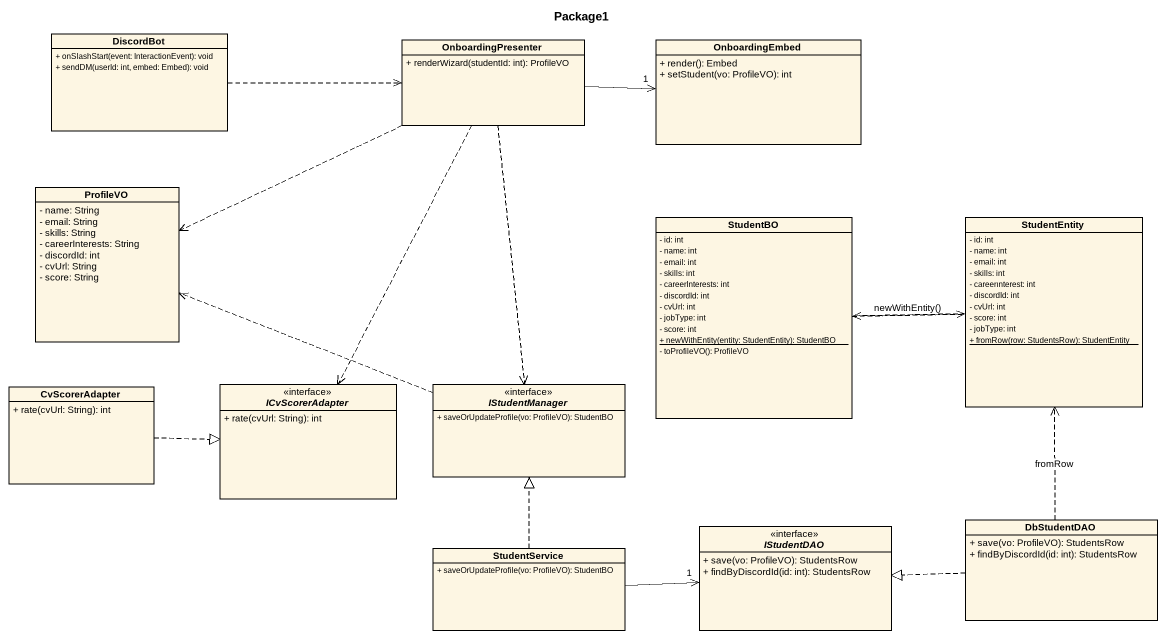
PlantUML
@startuml
title Package1
hide circle
hide empty members
skinparam classAttributeIconSize 0
class DiscordBot {
  {field} + onSlashStart(event: InteractionEvent): void
  {field} + sendDM(userId: int, embed: Embed): void
}
class OnboardingPresenter {
  {field} + renderWizard(studentId: int): ProfileVO
}
class OnboardingEmbed {
  {field} + render(): Embed
  {field} + setStudent(vo: ProfileVO): int
}
class ProfileVO {
  - name: String
  - email: String
  - skills: String
  - careerInterests: String
  - discordId: int
  - cvUrl: String
  - score: String
}
class StudentBO {
  - id: int
  - name: int
  - email: int
  - skills: int
  - careerInterests: int
  - discordId: int
  - cvUrl: int
  - jobType: int
  - score: int
  {static} {field} + newWithEntity(entity: StudentEntity): StudentBO
  {field} - toProfileVO(): ProfileVO
}
class StudentEntity {
  - id: int
  - name: int
  - email: int
  - skills: int
  - careerınterest: int
  - discordId: int
  - cvUrl: int
  - score: int
  - jobType: int
  {static} {field} + fromRow(row: StudentsRow): StudentEntity
}
class CvScorerAdapter {
  {field} + rate(cvUrl: String): int
}
interface ICvScorerAdapter {
  {field} + rate(cvUrl: String): int
}
interface IStudentManager {
  {field} + saveOrUpdateProfile(vo: ProfileVO): StudentBO
}
interface IStudentDAO {
  {field} + save(vo: ProfileVO): StudentsRow
  {field} + findByDiscordId(id: int): StudentsRow
}
class DbStudentDAO {
  {field} + save(vo: ProfileVO): StudentsRow
  {field} + findByDiscordId(id: int): StudentsRow
}
class StudentService {
  {field} + saveOrUpdateProfile(vo: ProfileVO): StudentBO
}
DiscordBot .right.> OnboardingPresenter
OnboardingPresenter -right-> "1" OnboardingEmbed
OnboardingPresenter .left.> ProfileVO
OnboardingPresenter ..> ICvScorerAdapter
OnboardingPresenter ..> IStudentManager
StudentBO .right.> StudentEntity
StudentEntity .left.> StudentBO : newWithEntity()
CvScorerAdapter .right.|> ICvScorerAdapter
IStudentManager .left.> ProfileVO
DbStudentDAO .up.> StudentEntity : fromRow
DbStudentDAO .left.|> IStudentDAO
StudentService .up.|> IStudentManager
StudentService -right-> "1" IStudentDAO
@enduml
